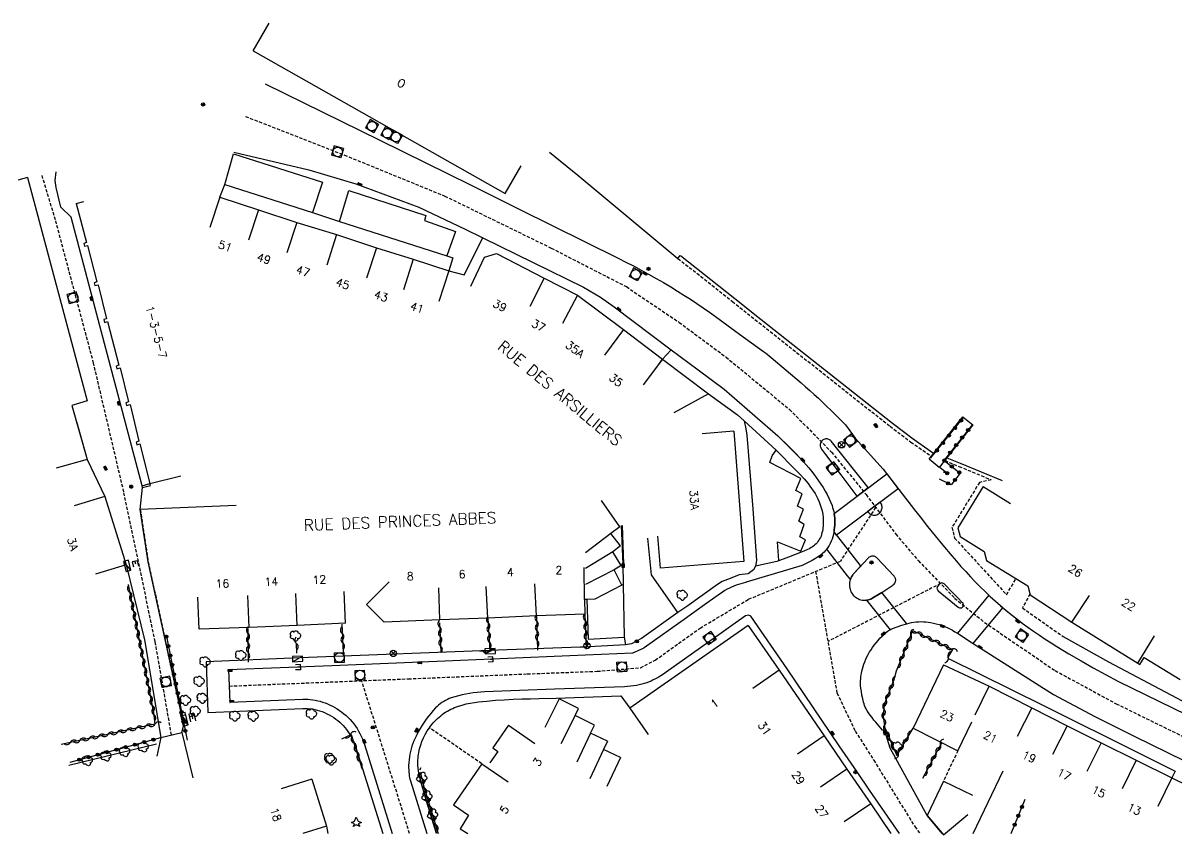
# Model space of a CAD drawing. Header units: millimetres. Extents: x 267012 to 268000, y 125000 to 125988.
# Drawn here: x 267554.1 to 267734.3, y 124999.8 to 125126.5 of the extents above; entities that cross this region are included whole.
import ezdxf
from ezdxf.enums import TextEntityAlignment as Align

# ---------------------------------------------------------------- set-up
doc = ezdxf.new("R2010")
doc.units = ezdxf.units.MM
doc.linetypes.add('DASHED', pattern=[0.75, 0.5, -0.25])
doc.layers.get('0').update_dxf_attribs({"linetype": 'CONTINUOUS'})
for name, color, linetype in [('W0001', 6, 'DASHED'), ('W0003', 5, 'CONTINUOUS'), ('W0006', 2, 'CONTINUOUS'), ('W0008', 7, 'CONTINUOUS'), ('W0014', 7, 'CONTINUOUS'), ('W0015', 2, 'CONTINUOUS'), ('W0017', 7, 'CONTINUOUS'), ('w0020', 2, 'CONTINUOUS'), ('W0100', 7, 'CONTINUOUS'), ('w0103', 1, 'CONTINUOUS'), ('W0112', 1, 'DASHED'), ('W0125', 7, 'CONTINUOUS'), ('W0300', 7, 'CONTINUOUS'), ('W0302', 3, 'CONTINUOUS'), ('W0303', 7, 'CONTINUOUS'), ('W0310', 3, 'CONTINUOUS'), ('W0322', 7, 'CONTINUOUS'), ('W0400', 7, 'CONTINUOUS'), ('W0420', 7, 'CONTINUOUS'), ('W0430', 7, 'CONTINUOUS'), ('W0469', 7, 'CONTINUOUS'), ('W0510', 5, 'CONTINUOUS'), ('w0856', 7, 'CONTINUOUS'), ('W0989', 7, 'CONTINUOUS'), ('W0991', 7, 'CONTINUOUS'), ('W1102', 7, 'CONTINUOUS'), ('w1336', 3, 'CONTINUOUS'), ('W1337', 1, 'CONTINUOUS'), ('W1338', 7, 'CONTINUOUS')]:
    doc.layers.add(name, color=color, linetype=linetype)
doc.styles.get("Standard").update_dxf_attribs({"font": 'romans.shx', "width": 0.85})

# ---------------------------------------------------------------- blocks, each defined once
blk = doc.blocks.new('T856')
for p, q in [((-0.125, 0), (0.125, 0)), ((0, 0.125), (0, -0.125))]:
    blk.add_line(p, q)
blk.add_ellipse((0, 0), major_axis=(-0.177, 0.177), ratio=1, start_param=3.9269908, end_param=10.2101761)
blk = doc.blocks.new('T420')
for p, q in [((0.75, 0.75), (-0.75, 0.75)), ((-0.75, 0.75), (-0.75, -0.75)), ((0.75, 0.75), (0.75, -0.75)), ((0.75, -0.75), (-0.75, -0.75))]:
    blk.add_line(p, q)
blk.add_ellipse((0, 0), major_axis=(-0.53, 0.53), ratio=1, start_param=3.926991, end_param=10.210176)
blk = doc.blocks.new('T400')
for p, q in [((-0.15, 0.3), (0.15, 0.3)), ((-0.15, -0.25), (-0.15, 0.3)), ((-0.15, 0.15), (0.15, 0.15)), ((-0.15, 0), (0.15, 0)), ((0.15, 0.3), (0.15, -0.25)), ((-0.15, -0.15), (0.15, -0.15)), ((-0.15, -0.25), (-0.15, -0.3)), ((-0.15, -0.3), (0.15, -0.3)), ((0.15, -0.3), (0.15, -0.25))]:
    blk.add_line(p, q)
blk = doc.blocks.new('T300')
for p, q in [((-0.8, 0.51), (-0.86, 0.34)), ((-0.86, 0.34), (-0.86, 0.17)), ((-0.86, 0.17), (-0.74, 0.06)), ((-0.69, 0.63), (-0.8, 0.51)), ((-0.8, -0.06), (-0.74, 0.06)), ((-0.74, 0.06), (-0.69, 0.11)), ((-0.57, 0.69), (-0.69, 0.63)), ((-0.46, 0.69), (-0.57, 0.69)), ((-0.29, 0.63), (-0.46, 0.69)), ((-0.29, 0.63), (-0.17, 0.74)), ((-0.23, 0.57), (-0.29, 0.63)), ((-0.17, 0.74), (-0.06, 0.8)), ((-0.06, 0.8), (0.06, 0.8)), ((0.06, 0.8), (0.23, 0.74)), ((0.23, 0.74), (0.34, 0.63)), ((0.34, 0.63), (0.4, 0.51)), ((0.46, 0.46), (0.34, 0.46)), ((0.4, 0.51), (0.4, 0.46)), ((0.57, 0.4), (0.46, 0.46)), ((0.57, 0.4), (0.69, 0.29)), ((0.69, 0.29), (0.74, 0.17)), ((0.74, 0.06), (0.69, -0.17)), ((0.74, 0.17), (0.74, 0.06)), ((-0.8, -0.17), (-0.8, -0.06)), ((-0.8, -0.23), (-0.8, -0.17)), ((-0.74, -0.34), (-0.8, -0.23)), ((-0.69, -0.4), (-0.74, -0.34)), ((-0.51, -0.46), (-0.69, -0.4)), ((-0.4, -0.46), (-0.51, -0.46)), ((-0.4, -0.46), (-0.34, -0.46)), ((-0.34, -0.46), (-0.34, -0.4)), ((-0.34, -0.51), (-0.34, -0.46)), ((-0.29, -0.63), (-0.34, -0.51)), ((-0.17, -0.74), (-0.29, -0.63)), ((-0.06, -0.8), (-0.17, -0.74)), ((0.06, -0.8), (-0.06, -0.8)), ((0.17, -0.74), (0.06, -0.8)), ((0.23, -0.69), (0.17, -0.74)), ((0.29, -0.46), (0.23, -0.46)), ((0.29, -0.63), (0.23, -0.69)), ((0.46, -0.4), (0.29, -0.46)), ((0.34, -0.51), (0.29, -0.63)), ((0.34, -0.51), (0.34, -0.46)), ((0.57, -0.34), (0.46, -0.4)), ((0.63, -0.29), (0.57, -0.34)), ((0.69, -0.17), (0.63, -0.29))]:
    blk.add_line(p, q)
blk = doc.blocks.new('T469')
at = {"color": 0, "linetype": 'Continuous', "flags": 128}
for points in [[(-0.35, 0.35), (0.35, -0.35)], [(-0.35, -0.35), (0.35, 0.35)]]:
    blk.add_lwpolyline(points, dxfattribs=at)
at = {"color": 0, "linetype": 'Continuous'}
blk.add_circle((0, 0), 0.5, dxfattribs=at)
blk = doc.blocks.new('t430')
at = {"flags": 128}
for points in [[(-0.4, 2.1), (0.4, 2.1)], [(-0.4, 2.1), (-0.4, 1.3)], [(0.8, 0.8), (-0.8, 0.8)], [(-0.8, 0.8), (-0.8, 0)], [(0.8, 0.8), (-0.8, 0)], [(-0.8, 0), (0.8, 0)], [(-0.4, 1.7), (0, 1.7)], [(-0.4, 1.3), (0.4, 1.3)], [(0.8, 0), (0.8, 0.8)]]:
    blk.add_lwpolyline(points, dxfattribs=at)
blk = doc.blocks.new('T303')
for p, q in [((-0.77, 0), (-0.28, 0.21)), ((-0.28, -0.21), (-0.77, 0)), ((-0.28, 0.21), (0, 0.83)), ((0, 0.83), (0.28, 0.21)), ((0.28, 0.21), (0.83, 0)), ((0.83, 0), (0.28, -0.21)), ((-0.49, -0.63), (-0.28, -0.21)), ((0, -0.35), (-0.49, -0.63)), ((0.56, -0.63), (0, -0.35)), ((0.28, -0.21), (0.56, -0.63))]:
    blk.add_line(p, q)
blk = doc.blocks.new('t302o')
for p, q in [((-0.8, 0.51), (-0.86, 0.34)), ((-0.86, 0.34), (-0.86, 0.17)), ((-0.86, 0.17), (-0.74, 0.06)), ((-0.69, 0.63), (-0.8, 0.51)), ((-0.8, -0.06), (-0.74, 0.06)), ((-0.74, 0.06), (-0.69, 0.11)), ((-0.57, 0.69), (-0.69, 0.63)), ((-0.46, 0.69), (-0.57, 0.69)), ((-0.29, 0.63), (-0.46, 0.69)), ((-0.29, 0.63), (-0.17, 0.74)), ((-0.23, 0.57), (-0.29, 0.63)), ((-0.17, 0.74), (-0.06, 0.8)), ((-0.06, 0.8), (0.06, 0.8)), ((0.06, 0.8), (0.23, 0.74)), ((0.23, 0.74), (0.34, 0.63)), ((0.34, 0.63), (0.4, 0.51)), ((0.46, 0.46), (0.34, 0.46)), ((0.4, 0.51), (0.4, 0.46)), ((0.57, 0.4), (0.46, 0.46)), ((0.57, 0.4), (0.69, 0.29)), ((0.69, 0.29), (0.74, 0.17)), ((0.74, 0.06), (0.69, -0.17)), ((0.74, 0.17), (0.74, 0.06)), ((-0.8, -0.17), (-0.8, -0.06)), ((-0.8, -0.23), (-0.8, -0.17)), ((-0.74, -0.34), (-0.8, -0.23)), ((-0.69, -0.4), (-0.74, -0.34)), ((-0.51, -0.46), (-0.69, -0.4)), ((-0.4, -0.46), (-0.51, -0.46)), ((-0.4, -0.46), (-0.34, -0.46)), ((-0.34, -0.46), (-0.34, -0.4)), ((-0.34, -0.51), (-0.34, -0.46)), ((-0.29, -0.63), (-0.34, -0.51)), ((-0.17, -0.74), (-0.29, -0.63)), ((-0.06, -0.8), (-0.17, -0.74)), ((0.06, -0.8), (-0.06, -0.8)), ((0.17, -0.74), (0.06, -0.8)), ((0.23, -0.69), (0.17, -0.74)), ((0.29, -0.46), (0.23, -0.46)), ((0.29, -0.63), (0.23, -0.69)), ((0.46, -0.4), (0.29, -0.46)), ((0.34, -0.51), (0.29, -0.63)), ((0.34, -0.51), (0.34, -0.46)), ((0.57, -0.34), (0.46, -0.4)), ((0.63, -0.29), (0.57, -0.34)), ((0.69, -0.17), (0.63, -0.29))]:
    blk.add_line(p, q)
blk = doc.blocks.new('t310o')
at = {"color": 0, "linetype": 'Continuous'}
for centre, start, end in [((-0.5, 0.38), 216.8699, 323.1304), ((0.5, -0.37), 36.8699, 143.1303)]:
    blk.add_arc(centre, 0.625, start, end, dxfattribs=at)
blk = doc.blocks.new('t322o')
at = {"color": 0, "linetype": 'Continuous'}
for radius in [0.25, 0.15]:
    blk.add_circle((0, 0), radius, dxfattribs=at)

msp = doc.modelspace()

# ---------------------------------------------------------------- linework, layer by layer
at = {"layer": 'W0001'}
for points in [[(267588.87, 125111.97), (267604.31, 125105.94), (267619.99, 125099.54), (267636.61, 125091.41), (267648.34, 125085.39), (267656.59, 125079.81), (267663.88, 125074.41), (267673.81, 125066.22), (267680.37, 125059.57), (267685.76, 125052.93), (267690.4, 125046.77), (267693.93, 125042.6), (267699.59, 125036.77), (267704.25, 125032.97), (267715.29, 125025.44), (267724.81, 125020.28), (267735.66, 125014.95), (267749.78, 125008.12), (267766.52, 125000)], [(267577.32, 125015.39), (267574.78, 125029.98), (267569.87, 125053.33), (267565.16, 125073.43), (267559.21, 125095.8), (267557.07, 125102.87)], [(267687.26, 125050.93), (267681.75, 125042.52)], [(267667.43, 125036.59), (267681.75, 125042.52)], [(267677.89, 125040.92), (267681.22, 125021.96), (267684.07, 125016), (267686.96, 125011.47), (267693.37, 125001.09), (267694.19, 125000)], [(267697.39, 125039.04), (267679.81, 125029.99)], [(267586.33, 125023.03), (267614.29, 125024.16), (267632.86, 125024.93), (267643.78, 125025.34), (267650.55, 125025.9), (267652.84, 125027.08), (267659.85, 125032.08), (267667.43, 125036.59)], [(267614.5, 125000), (267607.02, 125023.86)]]:
    msp.add_lwpolyline(points, dxfattribs=at)
at = {"layer": 'W0003'}
for points in [[(267572.72, 125054.3), (267573.96, 125054.65)], [(267574.03, 125054.37), (267573.96, 125054.65)], [(267572.79, 125054.02), (267574.03, 125054.37)], [(267647.68, 125048.12), (267647.91, 125042.07)]]:
    msp.add_lwpolyline(points, dxfattribs=at)
at = {"layer": 'W0006'}
for points in [[(267585.63, 125101.34), (267587.01, 125106.15), (267600.91, 125101.7), (267599.35, 125096.95)], [(267603.56, 125095.58), (267604.99, 125100.41), (267617.03, 125096.52), (267616.8, 125095.73), (267621.65, 125094.02), (267620.3, 125090.22)], [(267666.75, 125064.44), (267667.01, 125063.21), (267667.14, 125062.21)], [(267667.14, 125062.21), (267668.1, 125050.69)], [(267672.17, 125042.61), (267671.95, 125045.54), (267675.56, 125044.1), (267676.3, 125045.85), (267675.41, 125046.32), (267676.11, 125048.25), (267675.25, 125048.77), (267675.99, 125050.65), (267675.07, 125051.13), (267675.77, 125053.04), (267674.82, 125053.55), (267675.58, 125055.42), (267670.76, 125057.91), (267671.09, 125059), (267671.73, 125059.84)], [(267668.1, 125050.69), (267668.66, 125042.62), (267668.52, 125041.75)], [(267647.84, 125038.91), (267647.65, 125038.79), (267643.43, 125036.61), (267642.15, 125036.57), (267642.38, 125030.34), (267648.02, 125030.64)], [(267698.65, 125027.31), (267713.49, 125019.97), (267728.63, 125012.44), (267734.04, 125009.73)], [(267690.17, 125024.08), (267690.54, 125025.42)]]:
    msp.add_lwpolyline(points, dxfattribs=at)
at = {"layer": 'W0008'}
for points in [[(267591.95, 125117.05), (267609.86, 125108.27), (267624.02, 125101.27), (267631.59, 125097.51), (267647.05, 125089.84), (267648.25, 125089.24), (267649.44, 125088.62), (267650.63, 125087.99), (267651.8, 125087.35), (267652.97, 125086.69), (267654.14, 125086.02), (267655.29, 125085.34), (267656.31, 125084.71), (267657.33, 125084.08), (267658.34, 125083.43), (267659.33, 125082.77), (267660.32, 125082.1), (267661.3, 125081.42), (267662.28, 125080.72), (267666.03, 125077.99), (267669.77, 125075.26), (267670.04, 125075.06), (267670.3, 125074.85), (267670.93, 125074.33), (267675.64, 125070.36), (267676.33, 125069.77), (267677, 125069.18), (267677.67, 125068.57), (267678.33, 125067.96), (267679.4, 125066.93), (267680.46, 125065.89), (267681.52, 125064.85), (267682.56, 125063.8)], [(267587.04, 125106.4), (267598.76, 125103.62), (267606.12, 125101.45), (267615.95, 125097.81), (267623.18, 125094.39), (267625.95, 125093), (267641.64, 125085.31), (267644.29, 125083.76), (267646.46, 125082.26), (267655.35, 125075.54), (267655.35, 125075.54), (267659.56, 125072.41), (267663.63, 125069.37), (267671.97, 125062.08), (267675.56, 125058.5)], [(267554.86, 125102.42), (267564.17, 125067.58), (267561.77, 125066.86), (267564.16, 125058.43), (267566.93, 125052.63), (267570.25, 125041.96), (267573.1, 125030.24), (267575.68, 125014.98), (267578.96, 125015.8), (267579.23, 125017), (267573.68, 125042.43), (267572.45, 125050.61), (267572.8, 125054.02), (267572.72, 125054.3), (267566.14, 125079.29), (267561.66, 125096.26), (267560.05, 125097.8), (267559.32, 125100.86), (267559.17, 125101.98), (267559.29, 125103.32)], [(267682.56, 125063.8), (267684.07, 125061.75)], [(267671.97, 125062.08), (267673.79, 125060.32), (267674.69, 125059.42), (267675.56, 125058.5), (267675.99, 125058.04), (267676.41, 125057.56), (267676.82, 125057.08), (267677.23, 125056.6), (267677.62, 125056.1), (267678, 125055.6), (267678.36, 125055.08), (267678.72, 125054.56), (267679.05, 125054.02), (267679.37, 125053.48), (267679.67, 125052.93), (267679.96, 125052.36), (267680.22, 125051.79), (267680.45, 125051.2), (267680.55, 125050.9), (267680.64, 125050.6), (267680.72, 125050.3), (267680.79, 125049.99), (267680.85, 125049.63), (267680.89, 125049.27), (267680.91, 125048.9), (267680.91, 125048.53), (267680.9, 125048.16), (267680.86, 125047.8), (267680.81, 125047.43), (267680.75, 125047.06), (267680.66, 125046.69), (267680.56, 125046.33), (267680.45, 125045.98), (267680.31, 125045.63), (267680.16, 125045.29), (267679.99, 125044.97), (267679.79, 125044.66), (267679.58, 125044.37), (267679.4, 125044.16), (267679.21, 125043.95), (267679.01, 125043.76), (267678.8, 125043.58), (267678.58, 125043.41), (267678.35, 125043.24), (267677.87, 125042.93), (267677.37, 125042.65), (267676.84, 125042.38), (267675.77, 125041.87)], [(267684.07, 125061.75), (267688.43, 125056.89), (267693.33, 125050.52)], [(267693.26, 125050.61), (267694.19, 125049.43), (267695.36, 125047.95), (267696.54, 125046.48), (267697.74, 125045.02), (267699.14, 125043.35), (267699.86, 125042.52), (267700.58, 125041.71), (267701.32, 125040.9), (267702.06, 125040.1), (267702.81, 125039.32), (267703.58, 125038.54), (267704.35, 125037.78), (267705.14, 125037.03), (267705.95, 125036.3), (267706.76, 125035.58), (267707.59, 125034.88), (267708.44, 125034.2), (267709.29, 125033.53), (267710.16, 125032.87), (267711.03, 125032.23), (267711.92, 125031.6), (267712.82, 125030.98), (267713.73, 125030.37), (267714.64, 125029.78), (267715.57, 125029.2), (267716.5, 125028.62), (267717.43, 125028.06), (267719.33, 125026.96), (267721.24, 125025.88), (267723.16, 125024.84), (267725.1, 125023.81)], [(267675.77, 125041.87), (267667.05, 125039.25)], [(267667.08, 125039.26), (267666.95, 125039.22), (267666.21, 125039), (267665.48, 125038.76), (267665.12, 125038.63), (267664.76, 125038.49), (267664.42, 125038.33), (267664.08, 125038.16), (267663.71, 125037.94), (267663.36, 125037.71), (267662.66, 125037.23), (267661.28, 125036.24), (267658.53, 125034.26), (267657.72, 125033.67)], [(267657.72, 125033.67), (267651.11, 125028.98), (267651.03, 125028.93), (267650.95, 125028.89), (267650.25, 125028.56), (267649.55, 125028.25), (267649.47, 125028.22), (267649.38, 125028.2), (267649.29, 125028.19), (267639.53, 125027.76), (267629.76, 125027.34), (267619.99, 125026.93), (267602.38, 125026.2), (267586.24, 125025.56), (267586.42, 125020.5), (267597.82, 125020.96), (267598.21, 125020.97), (267598.6, 125020.96), (267598.99, 125020.93), (267599.38, 125020.88), (267599.77, 125020.82), (267600.15, 125020.74), (267600.53, 125020.65), (267600.91, 125020.53), (267601.31, 125020.39), (267601.7, 125020.24), (267602.09, 125020.07), (267602.47, 125019.88), (267602.84, 125019.68), (267603.2, 125019.46), (267603.56, 125019.22), (267603.9, 125018.98), (267604.25, 125018.7), (267604.58, 125018.41), (267604.91, 125018.11), (267605.21, 125017.79), (267605.51, 125017.46), (267605.78, 125017.12), (267606.05, 125016.76), (267606.3, 125016.39), (267606.53, 125016), (267606.75, 125015.6), (267606.95, 125015.2), (267607.13, 125014.78), (267607.29, 125014.36), (267607.44, 125013.93), (267611.79, 125000)], [(267690.97, 125000), (267686.28, 125006.79), (267684.37, 125009.63), (267681.57, 125013.71), (267673.43, 125025.71), (267667.8, 125033.93), (267667.4, 125034.12), (267666.96, 125033.99), (267661.17, 125029.9)], [(267697.66, 125000), (267695.29, 125002.84), (267689.55, 125013.31), (267689.13, 125014.71), (267688.69, 125016.08), (267688.34, 125016.15), (267687.29, 125017.37), (267686.98, 125017.73), (267686.7, 125018.1), (267686.42, 125018.48), (267686.15, 125018.87), (267685.9, 125019.26), (267685.77, 125019.5), (267685.65, 125019.74), (267685.54, 125019.99), (267685.45, 125020.24), (267685.38, 125020.5), (267685.24, 125021.05), (267685.12, 125021.6), (267685.03, 125022.16), (267684.95, 125022.72), (267684.91, 125023.09), (267684.9, 125023.47), (267684.9, 125023.84), (267684.93, 125024.22), (267684.97, 125024.6), (267685.03, 125024.98), (267685.11, 125025.35), (267685.2, 125025.73), (267685.3, 125026.1), (267685.42, 125026.46), (267685.56, 125026.82), (267685.73, 125027.21), (267685.91, 125027.6), (267686.11, 125027.98), (267686.32, 125028.35), (267686.54, 125028.71), (267686.78, 125029.07), (267687.03, 125029.41), (267687.33, 125029.78), (267687.63, 125030.15), (267687.94, 125030.5), (267688.27, 125030.84), (267688.5, 125031.07), (267688.74, 125031.28), (267689, 125031.49), (267689.26, 125031.68), (267689.46, 125031.8), (267689.66, 125031.91), (267689.88, 125032), (267690.62, 125032.27), (267691.37, 125032.53), (267692.13, 125032.76), (267692.49, 125032.86), (267692.86, 125032.94), (267693.23, 125033), (267693.6, 125033.05), (267693.98, 125033.08), (267694.35, 125033.09), (267694.73, 125033.08), (267695.1, 125033.05), (267695.48, 125033.01), (267695.85, 125032.95), (267696.29, 125032.86), (267696.73, 125032.75), (267697.17, 125032.63), (267697.59, 125032.48), (267698.02, 125032.32), (267698.43, 125032.15), (267698.84, 125031.96), (267699.24, 125031.75), (267699.64, 125031.52), (267700.02, 125031.29), (267702.5, 125029.68), (267715.02, 125021.69), (267721.46, 125018.27), (267727.6, 125015.23), (267735.46, 125011.35)], [(267661.17, 125029.9), (267654.57, 125025.19), (267654.15, 125024.91), (267653.73, 125024.64), (267653.31, 125024.39), (267652.87, 125024.15), (267652.55, 125023.98), (267652.22, 125023.82), (267651.88, 125023.68), (267651.54, 125023.55), (267651.14, 125023.42), (267650.74, 125023.31), (267650.33, 125023.21), (267649.92, 125023.12), (267649.45, 125023.05), (267648.98, 125022.99), (267648.51, 125022.95), (267648.04, 125022.92), (267637.12, 125022.52), (267626.2, 125022.11), (267625.61, 125022.08), (267625.03, 125022.03), (267624.44, 125021.96), (267623.86, 125021.87), (267623.29, 125021.77), (267622.71, 125021.65), (267622.14, 125021.51), (267621.57, 125021.36), (267621.01, 125021.18), (267620.7, 125021.07), (267620.4, 125020.95), (267620.11, 125020.8), (267619.82, 125020.64), (267619.54, 125020.47), (267619.28, 125020.27), (267619.02, 125020.07), (267618.78, 125019.85), (267618.55, 125019.62), (267618.16, 125019.19), (267617.79, 125018.76), (267617.43, 125018.31), (267617.09, 125017.85), (267616.76, 125017.38), (267616.45, 125016.9), (267616.15, 125016.41), (267615.86, 125015.91), (267615.6, 125015.41), (267615.34, 125014.89), (267615.17, 125014.49), (267615.01, 125014.08), (267614.86, 125013.67), (267614.74, 125013.25), (267614.63, 125012.82), (267614.53, 125012.39), (267614.46, 125011.96), (267614.41, 125011.53), (267614.37, 125011.09), (267614.35, 125010.65), (267614.35, 125010.3), (267614.36, 125009.94), (267614.38, 125009.59), (267614.41, 125009.23), (267614.45, 125008.98), (267614.49, 125008.73), (267614.55, 125008.48), (267614.62, 125008.23), (267617.19, 125000)], [(267725.1, 125023.81), (267746.64, 125013.29), (267772.59, 125000.74)]]:
    msp.add_lwpolyline(points, dxfattribs=at)
msp.add_lwpolyline([(267688.21, 125037.66), (267689.96, 125038.79), (267690.07, 125038.87), (267690.17, 125038.96), (267690.25, 125039.07), (267690.31, 125039.18), (267690.35, 125039.3), (267690.38, 125039.42), (267690.39, 125039.52), (267690.39, 125039.62), (267690.37, 125039.72), (267690.35, 125039.82), (267690.31, 125039.92), (267690.26, 125040.02), (267690.2, 125040.1), (267690.13, 125040.19), (267687.47, 125043.03), (267687.39, 125043.1), (267687.31, 125043.16), (267687.22, 125043.22), (267687.13, 125043.26), (267687.03, 125043.29), (267686.93, 125043.31), (267686.83, 125043.32), (267686.72, 125043.32), (267686.61, 125043.31), (267686.5, 125043.27), (267686.39, 125043.23), (267686.27, 125043.16), (267686.17, 125043.08), (267686.07, 125042.99), (267683.92, 125040.66), (267683.77, 125040.48), (267683.63, 125040.29), (267683.51, 125040.09), (267683.41, 125039.88), (267683.32, 125039.66), (267683.25, 125039.44), (267683.2, 125039.21), (267683.17, 125038.98), (267683.17, 125038.76), (267683.18, 125038.55), (267683.21, 125038.34), (267683.26, 125038.14), (267683.33, 125037.94), (267683.41, 125037.75), (267683.52, 125037.56), (267683.64, 125037.39), (267683.76, 125037.23), (267683.91, 125037.09), (267684.06, 125036.96), (267684.22, 125036.84), (267684.39, 125036.73), (267684.57, 125036.64), (267684.76, 125036.57), (267684.95, 125036.51), (267685.14, 125036.46), (267685.34, 125036.43), (267685.53, 125036.42), (267685.73, 125036.43), (267685.93, 125036.45), (267686.12, 125036.48), (267686.31, 125036.54), (267686.49, 125036.6), (267686.67, 125036.69), (267686.84, 125036.79), (267687.69, 125037.32)], close=True, dxfattribs=at)
at = {"layer": 'W0014'}
for points in [[(267584.87, 125099.37), (267585.63, 125101.34), (267599.35, 125096.95), (267603.56, 125095.58), (267620.3, 125090.22), (267621.24, 125089.91), (267620.63, 125087.84), (267623.02, 125087.24), (267625.95, 125093)], [(267654, 125074.05), (267655.35, 125075.54)], [(267654, 125074.05), (267661.18, 125068.68), (267665.7, 125065.37), (267666.75, 125064.44), (267671.74, 125059.84), (267674.77, 125056.8), (267675.43, 125056.09), (267676.08, 125055.37), (267676.39, 125055.01), (267676.7, 125054.64), (267676.99, 125054.26), (267677.27, 125053.88), (267677.54, 125053.48), (267677.8, 125053.08), (267678.03, 125052.67), (267678.25, 125052.24), (267678.45, 125051.8), (267678.62, 125051.35), (267678.77, 125050.88), (267678.89, 125050.4), (267678.99, 125049.87), (267679.06, 125049.34), (267679.09, 125048.79), (267679.08, 125048.25), (267679.06, 125047.98), (267679.04, 125047.72), (267679, 125047.46), (267678.95, 125047.2), (267678.88, 125046.95), (267678.81, 125046.7), (267678.73, 125046.46), (267678.63, 125046.23), (267678.52, 125046.01), (267678.4, 125045.8), (267678.26, 125045.6), (267678.12, 125045.41), (267677.96, 125045.23), (267677.78, 125045.07), (267677.59, 125044.92), (267677.39, 125044.77), (267677.18, 125044.64), (267676.97, 125044.52), (267676.51, 125044.29), (267676.04, 125044.09), (267675.55, 125043.9), (267673.68, 125043.17), (267671.84, 125042.48), (267668.52, 125041.75), (267668.2, 125041.16), (267667.36, 125040.56), (267665.97, 125040.41), (267664.54, 125039.85), (267663.32, 125039.36), (267662.57, 125038.9), (267657.76, 125035.43), (267656.39, 125034.51), (267650.72, 125030.48), (267649.15, 125029.64), (267648.18, 125029.48), (267641.61, 125029.12)], [(267716.55, 125030.75), (267723.64, 125026.8), (267745.63, 125015.17)], [(267641.15, 125029.1), (267628.32, 125028.66), (267618.88, 125028.28), (267597.36, 125027.45), (267582.72, 125026.8), (267583, 125018.92), (267597.82, 125019.54), (267598.2, 125019.54), (267598.58, 125019.53), (267598.96, 125019.5), (267599.33, 125019.45), (267599.7, 125019.38), (267600.07, 125019.29), (267600.43, 125019.18), (267600.82, 125019.04), (267601.21, 125018.89), (267601.58, 125018.72), (267601.95, 125018.53), (267602.31, 125018.32), (267602.66, 125018.1), (267602.99, 125017.86), (267603.3, 125017.63), (267603.59, 125017.38), (267603.87, 125017.12), (267604.14, 125016.85), (267604.4, 125016.56), (267604.64, 125016.26), (267604.87, 125015.96), (267605.08, 125015.64), (267605.28, 125015.32), (267605.47, 125014.99), (267605.64, 125014.65), (267605.79, 125014.3), (267605.93, 125013.95), (267606.05, 125013.59), (267610.32, 125000)], [(267618.71, 125000), (267618.18, 125001.66), (267617.74, 125003.09), (267617.3, 125004.53), (267616.87, 125005.97), (267616.46, 125007.41), (267616.15, 125008.56), (267616.01, 125009.14), (267615.91, 125009.72), (267615.83, 125010.3), (267615.8, 125010.59), (267615.79, 125010.89), (267615.79, 125011.18), (267615.8, 125011.48), (267615.82, 125011.78), (267615.84, 125012.07), (267615.88, 125012.37), (267615.93, 125012.66), (267616.06, 125013.25), (267616.23, 125013.83), (267616.43, 125014.4), (267616.67, 125014.95), (267616.95, 125015.49), (267617.25, 125016.02), (267617.59, 125016.52), (267617.78, 125016.78), (267617.98, 125017.04), (267618.19, 125017.28), (267618.41, 125017.52), (267618.63, 125017.75), (267618.86, 125017.98), (267619.1, 125018.19), (267619.35, 125018.39), (267619.6, 125018.59), (267619.86, 125018.78), (267620.12, 125018.95), (267620.39, 125019.12), (267620.67, 125019.27), (267620.95, 125019.41), (267621.23, 125019.55), (267621.52, 125019.67), (267622.11, 125019.89), (267622.72, 125020.07), (267623.34, 125020.23), (267623.97, 125020.36), (267624.61, 125020.46), (267625.25, 125020.55), (267625.89, 125020.63), (267626.54, 125020.69), (267627.92, 125020.81), (267629.28, 125020.9), (267630.65, 125020.97), (267632, 125021.02), (267633.36, 125021.06), (267634.71, 125021.09), (267637.4, 125021.12), (267647.49, 125021.5), (267648.86, 125019.58)], [(267734.04, 125009.73), (267733.53, 125008.71)], [(267618.76, 125000), (267616.46, 125007.41)]]:
    msp.add_lwpolyline(points, dxfattribs=at)
at = {"layer": 'W0015'}
for points in [[(267681.83, 125056), (267684.31, 125052.69), (267686.07, 125054.04), (267680.33, 125061.26), (267680.25, 125061.35), (267680.15, 125061.43), (267680.05, 125061.5), (267679.93, 125061.55), (267679.81, 125061.59), (267679.69, 125061.61), (267679.56, 125061.62), (267679.43, 125061.61), (267679.31, 125061.58), (267679.19, 125061.54), (267679.08, 125061.48), (267678.97, 125061.41), (267678.88, 125061.33), (267678.79, 125061.23), (267678.72, 125061.13), (267678.67, 125061.02), (267678.63, 125060.9), (267678.61, 125060.77), (267678.6, 125060.64), (267678.61, 125060.5), (267678.64, 125060.37), (267678.68, 125060.24), (267678.74, 125060.12), (267678.81, 125060), (267679.41, 125059.18)], [(267699.37, 125037.54), (267697.95, 125039.01), (267697.58, 125039.15), (267697.23, 125038.99), (267696.92, 125038.59), (267696.81, 125038.25), (267697.02, 125037.88), (267700.17, 125035.34), (267700.25, 125035.28), (267700.34, 125035.25), (267700.44, 125035.23), (267700.54, 125035.22), (267700.63, 125035.24), (267700.71, 125035.27), (267700.79, 125035.32), (267700.86, 125035.38), (267700.91, 125035.45), (267700.94, 125035.54), (267700.96, 125035.62), (267700.96, 125035.71), (267700.94, 125035.81), (267700.91, 125035.91), (267700.85, 125036.01), (267700.79, 125036.09), (267700.08, 125036.82)]]:
    msp.add_lwpolyline(points, close=True, dxfattribs=at)
for points in [[(267686.02, 125050.28), (267686.15, 125050.12), (267686.3, 125049.97), (267686.47, 125049.86), (267686.66, 125049.78), (267686.85, 125049.73), (267687.05, 125049.72), (267687.25, 125049.73), (267687.44, 125049.78), (267687.62, 125049.86), (267687.79, 125049.96), (267687.93, 125050.09), (267688.05, 125050.24), (267688.14, 125050.39), (267688.2, 125050.54), (267688.25, 125050.7), (267688.27, 125050.87), (267688.27, 125051.02), (267688.25, 125051.17), (267688.21, 125051.31), (267688.16, 125051.45), (267688.07, 125051.6), (267687.96, 125051.74)], [(267687.96, 125051.74), (267686.96, 125051), (267686.02, 125050.28)], [(267687.96, 125051.74), (267686.96, 125051), (267686.02, 125050.28)], [(267687.81, 125049.99), (267687.82, 125049.99), (267687.82, 125049.99)], [(267687.82, 125049.99), (267687.82, 125049.99)]]:
    msp.add_lwpolyline(points, dxfattribs=at)
at = {"layer": 'W0017'}
for points in [[(267653.35, 125073.18), (267654, 125074.05)], [(267661.18, 125068.68), (267655.76, 125065.7)], [(267647.54, 125048.1), (267647.77, 125042.07), (267647.84, 125038.91), (267648.02, 125030.64), (267648.18, 125029.48)], [(267656.39, 125034.51), (267652.29, 125040.39), (267651.68, 125046.12)], [(267578.96, 125015.8), (267580.63, 125008.71)], [(267575.68, 125014.98), (267575.05, 125012.11)]]:
    msp.add_lwpolyline(points, dxfattribs=at)
at = {"layer": 'w0020'}
for points in [[(267688.99, 125056.16), (267690.79, 125053.83), (267681.17, 125046.6), (267680.76, 125047.13), (267680.81, 125047.43), (267680.86, 125047.8), (267680.9, 125048.16), (267680.91, 125048.53), (267680.91, 125048.9), (267680.89, 125049.27), (267680.85, 125049.63), (267680.79, 125049.99)], [(267680.76, 125047.13), (267680.75, 125047.06), (267680.66, 125046.69), (267680.56, 125046.33), (267680.45, 125045.98), (267680.31, 125045.63), (267680.16, 125045.29), (267679.99, 125044.97), (267679.79, 125044.66), (267679.59, 125044.38), (267682.82, 125040.25), (267683.31, 125039.63), (267683.41, 125039.88), (267683.51, 125040.09), (267683.63, 125040.29), (267683.77, 125040.48), (267683.92, 125040.66), (267684.95, 125041.78), (267684.88, 125041.87)]]:
    msp.add_lwpolyline(points, close=True, dxfattribs=at)
for points in [[(267688.21, 125037.66), (267687.69, 125037.32), (267686.84, 125036.79), (267686.49, 125036.6), (267686.31, 125036.54), (267686.12, 125036.48), (267685.93, 125036.45), (267685.85, 125036.44), (267689.52, 125031.83), (267689.66, 125031.91), (267689.88, 125032), (267690.62, 125032.27), (267691.37, 125032.53), (267692.13, 125032.76), (267688.22, 125037.66)], [(267702.5, 125029.68), (267707.14, 125035.26), (267706.76, 125035.58), (267706, 125036.25), (267705.14, 125037.03), (267704.95, 125037.22), (267700.02, 125031.29), (267702.5, 125029.68)]]:
    msp.add_lwpolyline(points, dxfattribs=at)
at = {"layer": 'W0100'}
for points in [[(267590.09, 125122.19), (267592.55, 125126.54)], [(267590.09, 125122.19), (267629.43, 125099.92)], [(267629.43, 125099.92), (267631.89, 125104.27)], [(267554.86, 125102.42), (267550.03, 125101.12)], [(267554.86, 125102.42), (267564.17, 125067.58)], [(267562.43, 125098.39), (267563.64, 125098.71)], [(267562.43, 125098.39), (267564.05, 125092.27), (267563.63, 125092.13), (267563.74, 125091.7)], [(267584.87, 125099.37), (267583.32, 125094.62)], [(267584.87, 125099.37), (267590.91, 125097.39), (267590.91, 125097.39), (267596.9, 125095.43), (267596.9, 125095.43), (267603.06, 125093.52), (267603.06, 125093.52), (267609.32, 125091.47), (267609.32, 125091.47), (267615.04, 125089.67), (267615.04, 125089.67), (267620.63, 125087.84)], [(267563.74, 125091.7), (267564.22, 125091.82)], [(267564.22, 125091.82), (267565.68, 125086.13), (267565.25, 125085.98), (267565.36, 125085.56)], [(267624.06, 125085.45), (267626.21, 125089.97), (267628.05, 125090.55)], [(267628.05, 125090.55), (267635.53, 125086.74)], [(267620.63, 125087.84), (267619.07, 125083.09)], [(267565.36, 125085.56), (267565.85, 125085.69)], [(267565.85, 125085.69), (267567.18, 125080.39), (267566.76, 125080.25), (267566.87, 125079.82)], [(267635.53, 125086.74), (267635.53, 125086.74), (267640.69, 125084.07), (267640.69, 125084.07), (267647.91, 125078.68), (267647.91, 125078.68), (267654, 125074.05)], [(267566.87, 125079.82), (267567.34, 125079.94)], [(267567.34, 125079.94), (267569.1, 125073.14), (267568.68, 125073), (267568.78, 125072.58)], [(267568.78, 125072.58), (267569.29, 125072.7)], [(267569.29, 125072.7), (267570.61, 125067.41), (267570.18, 125067.26), (267570.29, 125066.84)], [(267654, 125074.05), (267650.98, 125070.07)], [(267570.29, 125066.84), (267570.85, 125066.98)], [(267570.85, 125066.98), (267572.21, 125061.28), (267571.79, 125061.13), (267571.9, 125060.71)], [(267562.49, 125064.32), (267564.16, 125058.43)], [(267665.14, 125062.81), (267666.7, 125042.47), (267653.65, 125041.46)], [(267665.14, 125062.81), (267660.16, 125062.43)], [(267571.9, 125060.71), (267572.39, 125060.83)], [(267572.39, 125060.83), (267573.96, 125054.65)], [(267564.16, 125058.43), (267559.34, 125057.07)], [(267573.96, 125054.65), (267578.8, 125055.88)], [(267704.04, 125054.17), (267700.09, 125047.72), (267700.45, 125046.36), (267704.19, 125044.02), (267704.56, 125042.62), (267711.04, 125038.66), (267711.4, 125037.28), (267717.87, 125033.01), (267717.87, 125033.01), (267728.18, 125026.61), (267728.18, 125026.61), (267728.5, 125026.42), (267728.5, 125026.42)], [(267704.04, 125054.17), (267708.3, 125051.56)], [(267566.93, 125052.63), (267562.15, 125051.15)], [(267566.93, 125052.63), (267570.25, 125041.96)], [(267653.65, 125041.46), (267653.27, 125046.45)], [(267570.25, 125041.96), (267565.47, 125040.48)], [(267607.77, 125035.74), (267611.29, 125039.29)], [(267581.64, 125031.89), (267581.45, 125036.89)], [(267604.49, 125032.83), (267604.26, 125037.82)], [(267641.82, 125036.54), (267641.85, 125034.26), (267634.31, 125033.99), (267626.72, 125033.61), (267626.72, 125033.61), (267619.21, 125033.36), (267619.21, 125033.36), (267610.52, 125033.01), (267607.77, 125035.74)], [(267604.49, 125032.83), (267596.96, 125032.48), (267596.96, 125032.48), (267589.43, 125032.19), (267589.43, 125032.19), (267581.64, 125031.89), (267581.64, 125031.89)], [(267667.34, 125032.51), (267648.86, 125019.58)], [(267667.34, 125032.51), (267672.2, 125025.51), (267672.2, 125025.51), (267679.2, 125015.24), (267682.75, 125010.08), (267682.75, 125010.08)], [(267697.88, 125026.37), (267693.1, 125016.46)], [(267697.88, 125026.37), (267704.99, 125023.04), (267704.99, 125023.04), (267711.66, 125019.61), (267711.66, 125019.61), (267717.15, 125016.83), (267717.15, 125016.83), (267722.47, 125014.16), (267722.47, 125014.16), (267727.95, 125011.45), (267727.95, 125011.45), (267733.53, 125008.71), (267733.53, 125008.71), (267738.51, 125006.24), (267740.11, 125005.45)], [(267728.5, 125026.42), (267729.18, 125027.51)], [(267729.18, 125027.51), (267734.82, 125024.06)], [(267648.86, 125019.58), (267651.73, 125015.49)], [(267629.94, 125016.93), (267627.48, 125013.39), (267628.26, 125012.81), (267627.03, 125011.04), (267627.03, 125011.04)], [(267629.94, 125016.93), (267634.05, 125014.08)], [(267700.08, 125012.93), (267702.26, 125017.43)], [(267693.1, 125016.46), (267700.08, 125012.93)], [(267625.76, 125010.9), (267621.33, 125004.51)], [(267682.75, 125010.08), (267686.49, 125004.65)], [(267599.21, 125008.51), (267594.44, 125006.99)], [(267599.21, 125008.51), (267601.54, 125001.18), (267601.54, 125001.18), (267601.74, 125000)], [(267621.33, 125004.51), (267623.7, 125002.86)], [(267686.49, 125004.65), (267686.49, 125004.65), (267689.63, 125000), (267689.63, 125000), (267689.63, 125000)], [(267623.7, 125002.86), (267622.37, 125000.75)], [(267622.37, 125000.75), (267623.57, 125000)]]:
    msp.add_lwpolyline(points, dxfattribs=at)
at = {"layer": 'w0103'}
for points in [[(267647.31, 125047.89), (267644.47, 125052)], [(267647.31, 125047.89), (267645.94, 125046.86), (267645.94, 125046.86)], [(267647.42, 125044.93), (267645.94, 125046.86)], [(267647.42, 125044.93), (267646.22, 125044.01)], [(267647.54, 125041.85), (267646.22, 125044.01)], [(267647.54, 125041.85), (267646.43, 125041.17)], [(267647.65, 125038.79), (267646.43, 125041.17)], [(267647.65, 125038.79), (267643.43, 125036.61), (267642.15, 125036.57), (267641.82, 125036.54)], [(267637.84, 125021.04), (267635.6, 125016.57)], [(267645.38, 125014.41), (267642.74, 125015.67), (267643.37, 125016.93), (267640.37, 125018.46), (267640.88, 125019.51), (267637.84, 125021.04)], [(267645.38, 125014.41), (267644.76, 125013.1)], [(267647.41, 125011.86), (267644.76, 125013.1), (267644.76, 125013.1)], [(267647.41, 125011.86), (267645.3, 125007.33)], [(267697.86, 125008.19), (267695.29, 125002.84), (267697.84, 124999.79)], [(267697.86, 125008.19), (267702.37, 125006.02)], [(267697.84, 124999.79), (267701.68, 125002.99)]]:
    msp.add_lwpolyline(points, dxfattribs=at)
at = {"layer": 'W0112'}
for points in [[(267656.4, 125089.8), (267664.91, 125083.09), (267669.04, 125079.78)], [(267669.04, 125079.78), (267689.51, 125063.59), (267692.78, 125061.13), (267695.96, 125058.9)], [(267698.05, 125058.23), (267700.27, 125057.33), (267705.3, 125055.24), (267703.47, 125054.81), (267699.18, 125047.82), (267699.58, 125046.14), (267707.7, 125037.29), (267709.17, 125039.8)], [(267572.45, 125050.61), (267573.68, 125042.43), (267579.23, 125017)], [(267711.36, 125037.41), (267710.18, 125035.24), (267716.55, 125030.75)], [(267641.61, 125029.12), (267641.15, 125029.1)], [(267625.76, 125010.9), (267617.59, 125016.52)], [(267700.08, 125012.93), (267697.86, 125008.19)], [(267616.26, 125010.24), (267616.02, 125009.88)]]:
    msp.add_lwpolyline(points, dxfattribs=at)
at = {"layer": 'W0125'}
msp.add_lwpolyline([(267697.2, 125057.15), (267695.61, 125058.46), (267695.96, 125058.9), (267700.9, 125065.08), (267702.46, 125063.83)], close=True, dxfattribs=at)
at = {"layer": 'W0302'}
for points in [[(267561.31, 125010.67), (267575, 125013.99)], [(267616.21, 125009.41), (267616.65, 125007.47), (267618.97, 125000)]]:
    msp.add_lwpolyline(points, dxfattribs=at)
at = {"layer": 'W0310'}
for points in [[(267570.56, 125038.91), (267574.53, 125018.89), (267574.74, 125017.08)], [(267626.72, 125033.61), (267627.03, 125028.5), (267625.43, 125028.47)], [(267634.31, 125033.99), (267634.46, 125028.66)], [(267641.85, 125034.26), (267642.06, 125028.8)], [(267589.26, 125032.03), (267589.29, 125026.76)], [(267603.9, 125032.72), (267604.13, 125028.26)], [(267619.15, 125032.91), (267619.37, 125028.32), (267619.92, 125028.35)], [(267690.53, 125025.4), (267693.09, 125031.68), (267699.28, 125028.72), (267698.48, 125027.42)], [(267596.91, 125028.18), (267596.85, 125029.7)], [(267688.73, 125016.4), (267688.49, 125018.34), (267688.64, 125020.19), (267690.16, 125024.07)], [(267603.9, 125014.8), (267605.38, 125015.48), (267607.07, 125010.03)], [(267688.73, 125016.4), (267690.55, 125012.19), (267693.1, 125016.46)], [(267697.57, 125014.2), (267694.56, 125008.59)], [(267616.21, 125009.41), (267616.65, 125007.47), (267618.97, 125000)]]:
    msp.add_lwpolyline(points, dxfattribs=at)
at = {"layer": 'W0322'}
for points in [[(267695.9, 125058.65), (267700.99, 125064.98)], [(267702.39, 125063.88), (267697.97, 125058.31), (267697.97, 125058.31)], [(267697.98, 125058.26), (267700.46, 125056.27), (267699.07, 125054.45), (267697.22, 125055.32)], [(267697.27, 125057.21), (267698.62, 125056.11), (267697.88, 125056.45)], [(267576.47, 125031.03), (267579.78, 125014.57), (267579.78, 125014.57)]]:
    msp.add_lwpolyline(points, dxfattribs=at)
at = {"layer": 'W0510'}
for points in [[(267636.36, 125106.41), (267640.77, 125102.78), (267656.4, 125089.8), (267656.75, 125090.28)], [(267656.77, 125090.27), (267665.28, 125083.56), (267669.41, 125080.25)], [(267669.41, 125080.25), (267689.88, 125064.06), (267693.13, 125061.61), (267696.3, 125059.39)], [(267698.39, 125058.66), (267700.47, 125057.82), (267707.01, 125055.1)]]:
    msp.add_lwpolyline(points, dxfattribs=at)
at = {"layer": 'W1102'}
for points in [[(267590.91, 125097.39), (267589.36, 125092.64)], [(267596.9, 125095.43), (267595.34, 125090.68)], [(267603.06, 125093.52), (267601.58, 125088.74)], [(267609.32, 125091.47), (267607.77, 125086.72)], [(267615.04, 125089.67), (267613.54, 125084.9)], [(267635.53, 125086.74), (267633.26, 125082.28)], [(267640.69, 125084.07), (267638.39, 125079.63)], [(267647.91, 125078.68), (267644.92, 125074.67)], [(267645.94, 125046.86), (267641.97, 125043.82)], [(267646.22, 125044.01), (267641.95, 125041.41)], [(267641.82, 125036.54), (267641.76, 125041.54)], [(267646.43, 125041.17), (267641.98, 125038.87)], [(267626.72, 125033.61), (267626.47, 125038.6)], [(267634.31, 125033.99), (267634.06, 125038.99)], [(267589.43, 125032.19), (267589.25, 125037.19)], [(267596.96, 125032.48), (267596.73, 125037.47)], [(267619.21, 125033.36), (267619.05, 125038.36)], [(267717.87, 125033.01), (267720.63, 125037.18)], [(267728.18, 125026.61), (267730.82, 125030.86)], [(267672.2, 125025.51), (267668.09, 125022.66)], [(267702.8, 125018.54), (267704.99, 125023.04)], [(267711.66, 125019.61), (267709.37, 125015.16)], [(267640.37, 125018.46), (267638.09, 125014.01)], [(267717.15, 125016.83), (267714.89, 125012.37)], [(267642.74, 125015.67), (267640.59, 125011.16)], [(267679.2, 125015.24), (267675.08, 125012.4)], [(267722.47, 125014.16), (267720.23, 125009.69)], [(267644.76, 125013.1), (267642.64, 125008.57)], [(267727.95, 125011.45), (267725.73, 125006.97)], [(267625.76, 125010.9), (267629.87, 125008.06)], [(267682.75, 125010.08), (267678.63, 125007.25)], [(267733.53, 125008.71), (267731.33, 125004.22)], [(267686.49, 125004.65), (267682.37, 125001.82)], [(267601.54, 125001.18), (267597.82, 125000)], [(267689.63, 125000), (267689.62, 125000)]]:
    msp.add_lwpolyline(points, dxfattribs=at)
at = {"layer": 'w1336'}
msp.add_lwpolyline([(267574.74, 125017.08), (267560.08, 125013.92)], dxfattribs=at)
at = {"layer": 'W1337'}
for points in [[(267587.43, 125051.2), (267572.45, 125050.61)], [(267702.47, 125000), (267707.17, 125009.79)]]:
    msp.add_lwpolyline(points, dxfattribs=at)
at = {"layer": 'W1338'}
for points in [[(267561.48, 125011.15), (267575.68, 125014.98)], [(267708.4, 125000), (267710.59, 125005.35)]]:
    msp.add_lwpolyline(points, dxfattribs=at)

# ---------------------------------------------------------------- block references
at = {"layer": 'W0300'}
for p in [(267657.1, 125037.21), (267596.72, 125030.84), (267582.61, 125026.8), (267588.18, 125027.8), (267581.67, 125023.75), (267579.53, 125020.79), (267582.16, 125021.11), (267581.08, 125019.08), (267587.24, 125018.33), (267590.12, 125018.32), (267599.21, 125018.65), (267690.68, 125013.5), (267602.05, 125011.76), (267602.27, 125011.46)]:
    msp.add_blockref('T300', p, dxfattribs=at)
at = {"layer": 'W0302'}
for p, rotation in [((267570.06, 125012.79), 13.61440449592711), ((267572.97, 125013.5), 13.61440449592711), ((267564.23, 125011.38), 13.61440449592711), ((267567.14, 125012.09), 13.61440449592711), ((267616.39, 125008.62), 282.7456062137042), ((267617.19, 125005.73), 287.2505964242871), ((267618.08, 125002.87), 287.2505964242871)]:
    msp.add_blockref('t302o', p, dxfattribs=dict(at, rotation=rotation))
at = {"layer": 'W0303'}
msp.add_blockref('T303', (267606.17, 125001.72), dxfattribs=at)
at = {"layer": 'W0310'}
for p, rotation in [((267570.8, 125037.7), 281.1922294231969), ((267571.1, 125036.23), 281.1922294231969), ((267571.39, 125034.76), 281.1922294231969), ((267571.68, 125033.29), 281.1922294231969), ((267619.18, 125032.26), 272.7458497678095), ((267626.76, 125032.9), 273.4304353762348), ((267634.33, 125033.16), 271.6492992283529), ((267641.88, 125033.3), 272.1766309473801), ((267571.97, 125031.81), 281.1922294231969), ((267572.26, 125030.34), 281.1922294231969), ((267589.26, 125031.26), 270.3526214337839), ((267603.97, 125031.26), 273.0030568939711), ((267619.26, 125030.77), 272.7458497678095), ((267626.85, 125031.4), 273.4304353762348), ((267634.38, 125031.66), 271.6492992283529), ((267641.94, 125031.8), 272.1766309473801), ((267642, 125030.3), 272.1766309473801), ((267692.79, 125030.95), 67.83279509557084), ((267693.74, 125031.37), 334.486595490955), ((267695.09, 125030.72), 334.486595490955), ((267572.55, 125028.87), 281.1922294231969), ((267589.27, 125029.76), 270.3526214337839), ((267596.85, 125029.67), 92.26441796697483), ((267604.05, 125029.76), 273.0030568939711), ((267619.33, 125029.27), 272.7458497678095), ((267626.94, 125029.9), 273.4304353762348), ((267634.42, 125030.16), 271.6492992283529), ((267692.23, 125029.56), 67.83279509557084), ((267696.44, 125030.08), 334.486595490955), ((267697.8, 125029.43), 334.486595490955), ((267699.15, 125028.78), 334.486595490955), ((267572.84, 125027.4), 281.1922294231969), ((267589.28, 125028.26), 270.3526214337839), ((267626.93, 125028.5), 181.08881861223), ((267691.09, 125026.79), 67.83279509557084), ((267691.66, 125028.18), 67.83279509557084), ((267698.57, 125027.56), 238.5548441903243), ((267573.13, 125025.93), 281.1922294231969), ((267573.42, 125024.46), 281.1922294231969), ((267573.72, 125022.99), 281.1922294231969), ((267689.99, 125023.63), 68.62741417448295), ((267574.01, 125021.51), 281.1922294231969), ((267689.44, 125022.23), 68.62741417448295), ((267574.3, 125020.04), 281.1922294231969), ((267688.58, 125019.39), 85.35927074578662), ((267688.9, 125020.84), 68.62741417448295), ((267574.56, 125018.57), 276.8052417703061), ((267688.55, 125017.89), 96.95480073922258), ((267688.95, 125015.89), 293.4040320006624), ((267605.26, 125015.42), 24.75383439351706), ((267605.78, 125014.17), 287.2049266236616), ((267689.55, 125014.51), 293.4040320006624), ((267692.33, 125015.18), 59.14153832512437), ((267606.23, 125012.74), 287.2049266236616), ((267690.14, 125013.13), 293.4040320006624), ((267690.8, 125012.6), 59.14153832512437), ((267691.56, 125013.89), 59.14153832512437), ((267696.68, 125012.55), 241.8087150229254), ((267697.39, 125013.87), 241.8087150229254), ((267606.67, 125011.31), 287.2049266236616), ((267695.97, 125011.23), 241.8087150229254), ((267616.39, 125008.62), 282.7456062137042), ((267695.27, 125009.91), 241.8087150229254), ((267616.75, 125007.16), 287.2505964242871), ((267617.19, 125005.73), 287.2505964242871), ((267617.63, 125004.3), 287.2505964242871), ((267618.08, 125002.87), 287.2505964242871), ((267618.52, 125001.43), 287.2505964242871)]:
    msp.add_blockref('t310o', p, dxfattribs=dict(at, rotation=rotation))
at = {"layer": 'W0322'}
for p, rotation in [((267699.66, 125063.32), 51.20855501628759), ((267700.6, 125064.49), 51.20855501628759), ((267698.72, 125062.15), 51.20855501628759), ((267700.77, 125061.83), 231.5275748313921), ((267701.7, 125063.01), 231.5275748313921), ((267696.84, 125059.82), 51.20855501628759), ((267697.78, 125060.98), 51.20855501628759), ((267699.83, 125060.66), 231.5275748313921), ((267697.99, 125058.25), 321.2729509252239), ((267698.9, 125059.48), 231.5275748313921), ((267698.43, 125056.26), 320.7536467464504), ((267699.16, 125057.32), 321.2729509252239), ((267700.33, 125056.38), 321.2729509252239), ((267698.58, 125054.68), 154.8830051333127), ((267699.65, 125055.21), 232.6288612269011), ((267576.52, 125030.75), 281.3998371232368), ((267576.82, 125029.28), 281.3998371232368), ((267577.12, 125027.8), 281.3998371232368), ((267577.41, 125026.33), 281.3998371232368), ((267577.71, 125024.86), 281.3998371232368), ((267578.01, 125023.39), 281.3998371232368), ((267578.3, 125021.92), 281.3998371232368), ((267578.6, 125020.45), 281.3998371232368), ((267578.89, 125018.98), 281.3998371232368), ((267579.19, 125017.51), 281.3998371232368), ((267579.49, 125016.04), 281.3998371232368)]:
    msp.add_blockref('t322o', p, dxfattribs=dict(at, rotation=rotation))
at = {"layer": 'W0400'}
for p, rotation in [((267606.69, 125101.38), 249.6983939153434), ((267651.26, 125087.44), 241.3457255769204), ((267564.84, 125083.51), 194.7684044574002), ((267647.17, 125081.85), 232.9545477899033), ((267569.12, 125067.14), 194.7544303136185), ((267687.29, 125063.71), 38.51499224084275), ((267685.37, 125060.46), 38.51499224084275), ((267675.87, 125058.31), 225.1616465371766), ((267567, 125057.03), 205.5547294732685), ((267647.84, 125041.85), 181.161911095987), ((267678.7, 125043.37), 125.4338050811153), ((267709.43, 125033.17), 234.7996781970903), ((267688.47, 125031.17), 311.512958610614), ((267697.7, 125032.38), 249.3432535469546), ((267703.58, 125029.11), 237.4567822334681), ((267616.11, 125026.67), 92.36098025307903), ((267586.48, 125025.47), 92.28640111714287), ((267586.7, 125020.64), 272.3215225067161), ((267615.58, 125016.1), 150.3824612077716), ((267680.48, 125015.63), 214.1367831687272), ((267688.68, 125015.68), 197.5403218018153), ((267607.4, 125014.38), 198.6020316708801)]:
    msp.add_blockref('T400', p, dxfattribs=dict(at, rotation=rotation))
at = {"layer": 'W0420'}
for p, rotation in [((267608.62, 125110.45), 330.4802799592229), ((267611.02, 125109.35), 330.4802799592229), ((267612.34, 125108.76), 330.4802799592229), ((267603.25, 125106.43), 343.6053229937726), ((267649.79, 125087.3), 331.9921404879498), ((267561.95, 125083.64), 284.9731056035922), ((267683.3, 125061.37), 128.5149922408427), ((267680.6, 125056.99), 307.2005832872543), ((267661.33, 125030.5), 35.26646756428087), ((267710.07, 125030.9), 324.7996781970903), ((267603.54, 125027.49), 182.2179872537465), ((267647.66, 125026.05), 182.5201678958315), ((267576.45, 125023.69), 281.211386653544), ((267576.45, 125023.67), 281.211386653544), ((267606.76, 125024.75), 182.360980253079)]:
    msp.add_blockref('T420', p, dxfattribs=dict(at, rotation=rotation))
at = {"layer": 'W0430'}
for p, rotation in [((267570.03, 125041.71), 283.6919281874717), ((267597, 125027.67), 182.5214418910963), ((267627.06, 125028.87), 182.2781968968736), ((267578.85, 125017.96), 282.3199008145917), ((267578.95, 125017.57), 282.3199008145917)]:
    msp.add_blockref('t430', p, dxfattribs=dict(at, rotation=rotation))
at = {"layer": 'W0469'}
for p in [(267681.94, 125060.7), (267642.19, 125029.33), (267611.95, 125028.13)]:
    msp.add_blockref('T469', p, dxfattribs=at)
at = {"layer": 'w0856'}
for p in [(267582.26, 125113.84), (267651.8, 125088.17), (267686.61, 125042.33), (267649.96, 125030.01), (267608.76, 125016.58), (267684.12, 125009.6)]:
    msp.add_blockref('T856', p, dxfattribs=at)
at = {"layer": 'w0856', "rotation": 26.8854139591291}
msp.add_blockref('T856', (267571.03, 125054.16), dxfattribs=at)
at = {"layer": 'w1336', "rotation": 192.1476892673613}
for p in [(267571.81, 125016.45), (267573.28, 125016.76), (267574.74, 125017.08), (267563.01, 125014.55), (267564.48, 125014.87), (267565.94, 125015.18), (267567.41, 125015.5), (267568.88, 125015.81), (267570.34, 125016.13), (267561.54, 125014.24)]:
    msp.add_blockref('t310o', p, dxfattribs=at)
at = {"layer": 'W1338'}
for p, rotation in [((267568.72, 125013.1), 15.08062601863557), ((267570.17, 125013.49), 15.08062601863557), ((267571.62, 125013.89), 15.08062601863557), ((267573.07, 125014.28), 15.08062601863557), ((267574.52, 125014.67), 15.08062601863557), ((267562.93, 125011.54), 15.08062601863557), ((267564.38, 125011.93), 15.08062601863557), ((267565.83, 125012.32), 15.08062601863557), ((267567.27, 125012.71), 15.08062601863557), ((267710.11, 125004.16), 67.73976070927809), ((267709.54, 125002.78), 67.73976070927809), ((267708.97, 125001.39), 67.73976070927809)]:
    msp.add_blockref('t322o', p, dxfattribs=dict(at, rotation=rotation))

# ---------------------------------------------------------------- texts
at = {"layer": 'W0989'}
for s, rotation, p in [('RUE DES ARSILLIERS', 320.46, (267628.63, 125076.47)), ('RUE DES PRINCES ABBES', 2.3092, (267597.98, 125048.13))]:
    msp.add_text(s, height=1.75, rotation=rotation, dxfattribs=at).set_placement(p, align=Align.MIDDLE_LEFT)
at = {"layer": 'W0991'}
for s, rotation, p in [('O', 330.4803, (267613.21, 125117.15)), ('51', 341.8916, (267585.71, 125091.73)), ('49', 341.8769, (267591.75, 125089.76)), ('47', 342.7427, (267597.85, 125087.81)), ('45', 341.9141, (267604.06, 125085.84)), ('43', 342.5185, (267610.04, 125083.91)), ('1-3-5-7', 284.7592, (267574.96, 125078.3)), ('41', 341.8497, (267615.67, 125082.11)), ('39', 333.0456, (267628.6, 125082.42)), ('37', 332.6031, (267634.64, 125079.32)), ('35A', 323.2647, (267640.32, 125075.61)), ('35', 322.78, (267646.73, 125070.79)), ('33A', 274.383, (267658.94, 125052.11)), ('3A', 287.2651, (267561.9, 125045.22)), ('12', 2.6521, (267600.41, 125039.65)), ('8', 2.3108, (267614.59, 125040.19)), ('6', 1.867, (267622.69, 125040.49)), ('4', 2.9029, (267630.21, 125040.8)), ('2', 2.0025, (267637.8, 125041.13)), ('26', 326.5617, (267718.45, 125041.02)), ('16', 2.2137, (267585.27, 125039.04)), ('14', 2.1523, (267592.91, 125039.34)), ('22', 328.1954, (267726.76, 125035.74)), ('1', 34.9737, (267662.11, 125020.32)), ('23', 334.9154, (267698.4, 125018.4)), ('31', 304.2949, (267669.92, 125016.43)), ('21', 332.7603, (267705.18, 125015.07)), ('3', 55.2848, (267634.46, 125011.18)), ('19', 333.1678, (267711.23, 125011.98)), ('29', 304.2949, (267675.2, 125008.71)), ('17', 333.3811, (267716.67, 125009.24)), ('15', 333.6767, (267722.1, 125006.54)), ('5', 55.3021, (267629.29, 125003.73)), ('27', 304.2949, (267678.84, 125003.42)), ('13', 333.8712, (267727.64, 125003.81)), ('18', 287.6684, (267593.62, 125002.96))]:
    msp.add_text(s, height=1.25, rotation=rotation, dxfattribs=at).set_placement(p, align=Align.MIDDLE_CENTER)

doc.saveas('drawing.dxf')
